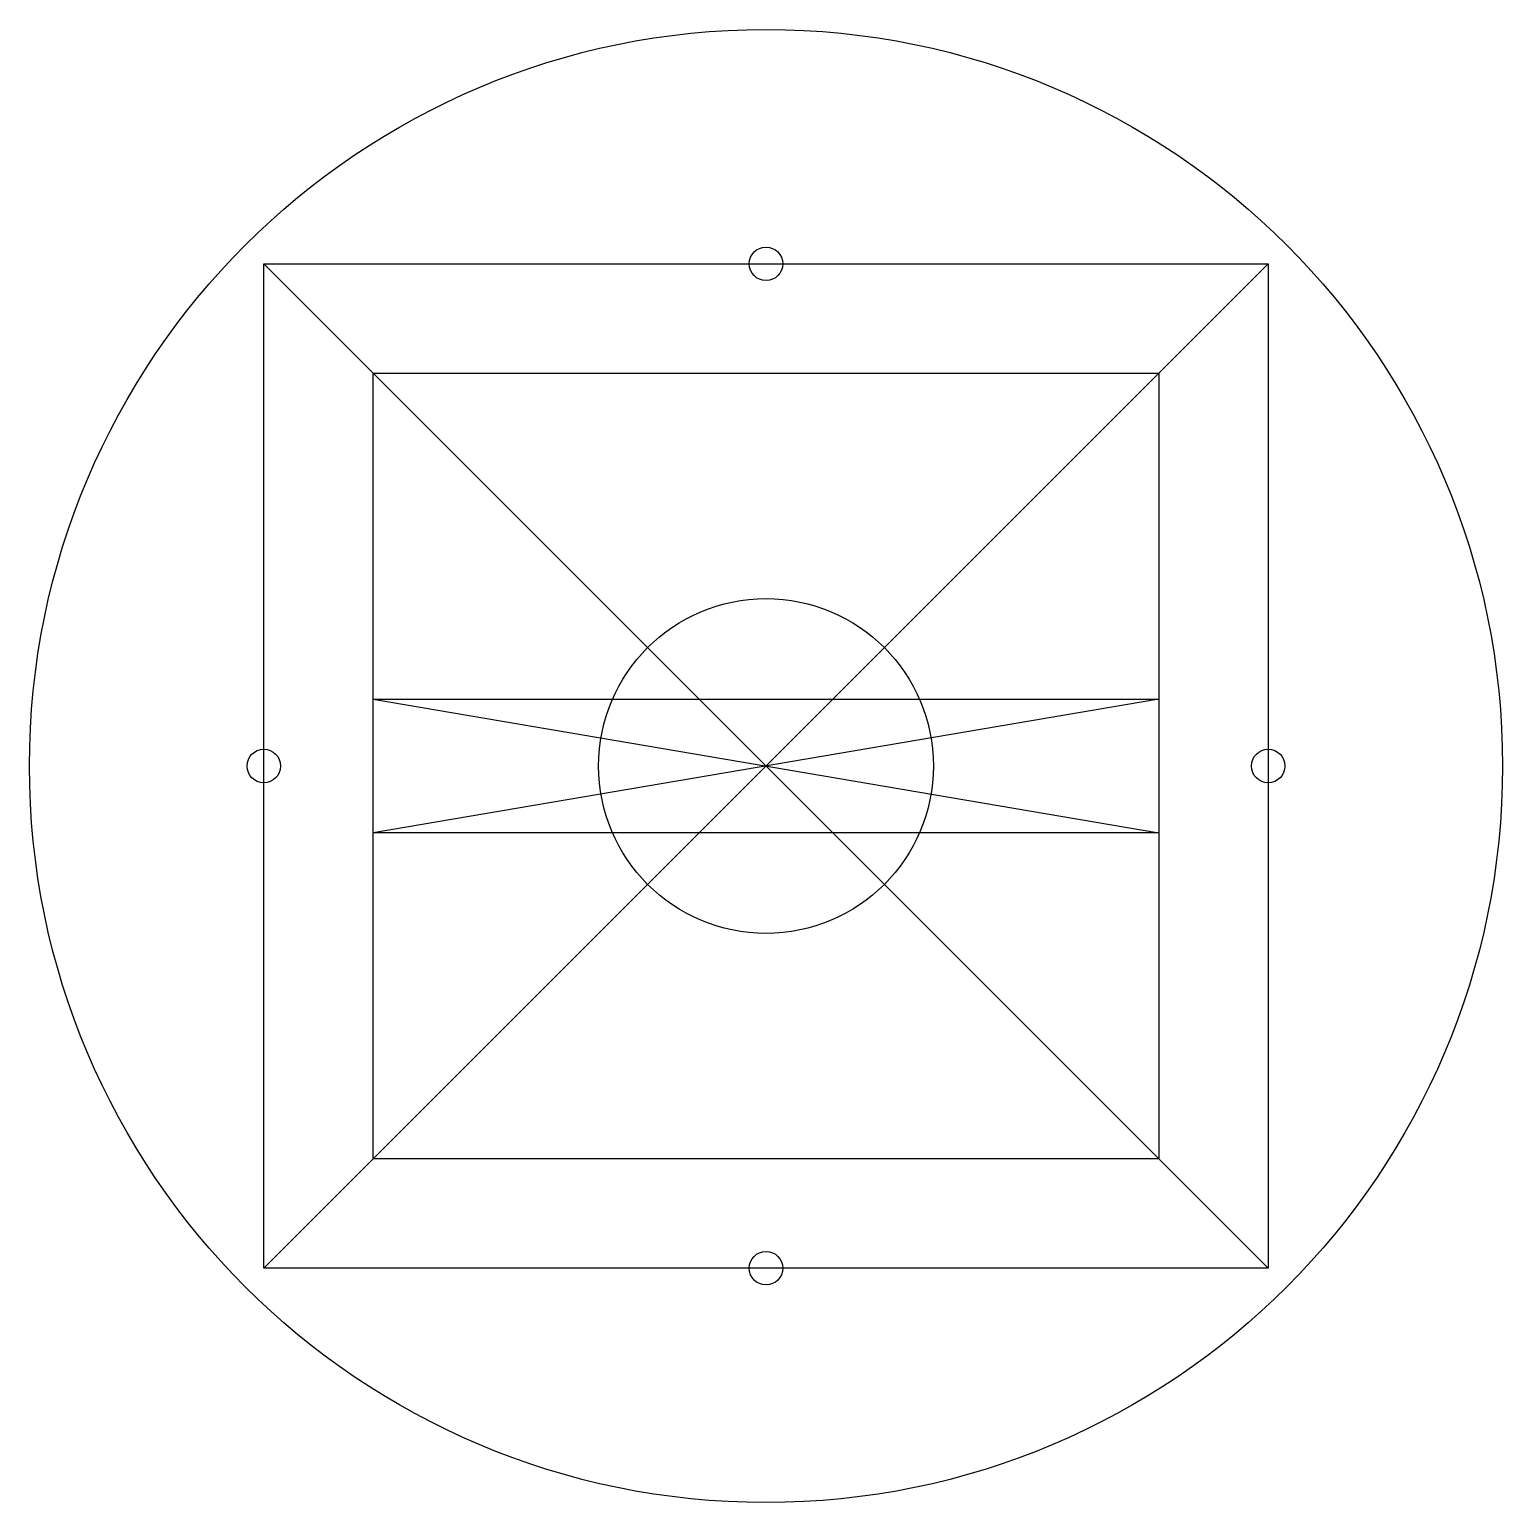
# Model space of a CAD drawing. Header units: millimetres. Extents: x -33 to 33, y -33 to 33.
import ezdxf

# ---------------------------------------------------------------- set-up
doc = ezdxf.new("R2010")
doc.units = ezdxf.units.MM
doc.layers.get('0').update_dxf_attribs({"linetype": 'CONTINUOUS'})

msp = doc.modelspace()

# ---------------------------------------------------------------- linework, layer by layer
for p, q in [((-22.5, 22.5), (22.5, 22.5)), ((-22.5, -22.5), (-22.5, 22.5)), ((-22.5, 22.5), (22.5, -22.5)), ((22.5, 22.5), (-22.5, -22.5)), ((22.5, 22.5), (22.5, -22.5)), ((-17.6, 17.6), (17.6, 17.6)), ((-17.6, -17.6), (-17.6, 17.6)), ((-17.6, 17.6), (17.6, -17.6)), ((17.6, 17.6), (-17.6, -17.6)), ((17.6, 17.6), (17.6, -17.6)), ((-17.6, 3), (17.6, 3)), ((-17.6, -3), (-17.6, 3)), ((-17.6, 3), (17.6, -3)), ((17.6, 3), (-17.6, -3)), ((17.6, 3), (17.6, -3)), ((17.6, -3), (-17.6, -3)), ((17.6, -17.6), (-17.6, -17.6)), ((22.5, -22.5), (-22.5, -22.5))]:
    msp.add_line(p, q)
for centre, radius in [((0, 0), 33), ((0, 22.5), 0.75), ((0, 0), 7.5), ((-22.5, 0), 0.75), ((22.5, 0), 0.75), ((0, -22.5), 0.75)]:
    msp.add_circle(centre, radius)

doc.saveas('drawing.dxf')
